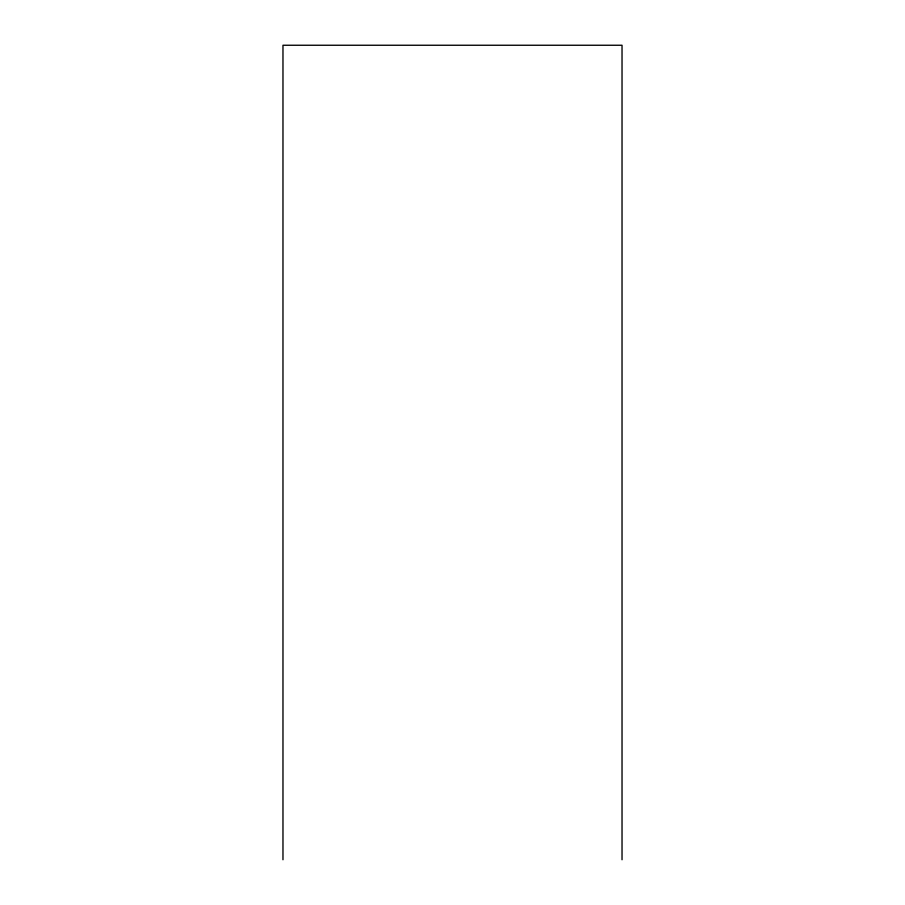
<?xml version="1.0" encoding="UTF-8"?>
<svg xmlns="http://www.w3.org/2000/svg" width="905" height="905" viewBox="0 0 905 905"><rect width="100%" height="100%" fill="white"/><g stroke="black" fill="none" stroke-linecap="round" stroke-linejoin="round"><path stroke-width="1.36" d="M622.029 859.75L622.029 45.25L282.971 45.25L282.971 859.75"/></g></svg>
